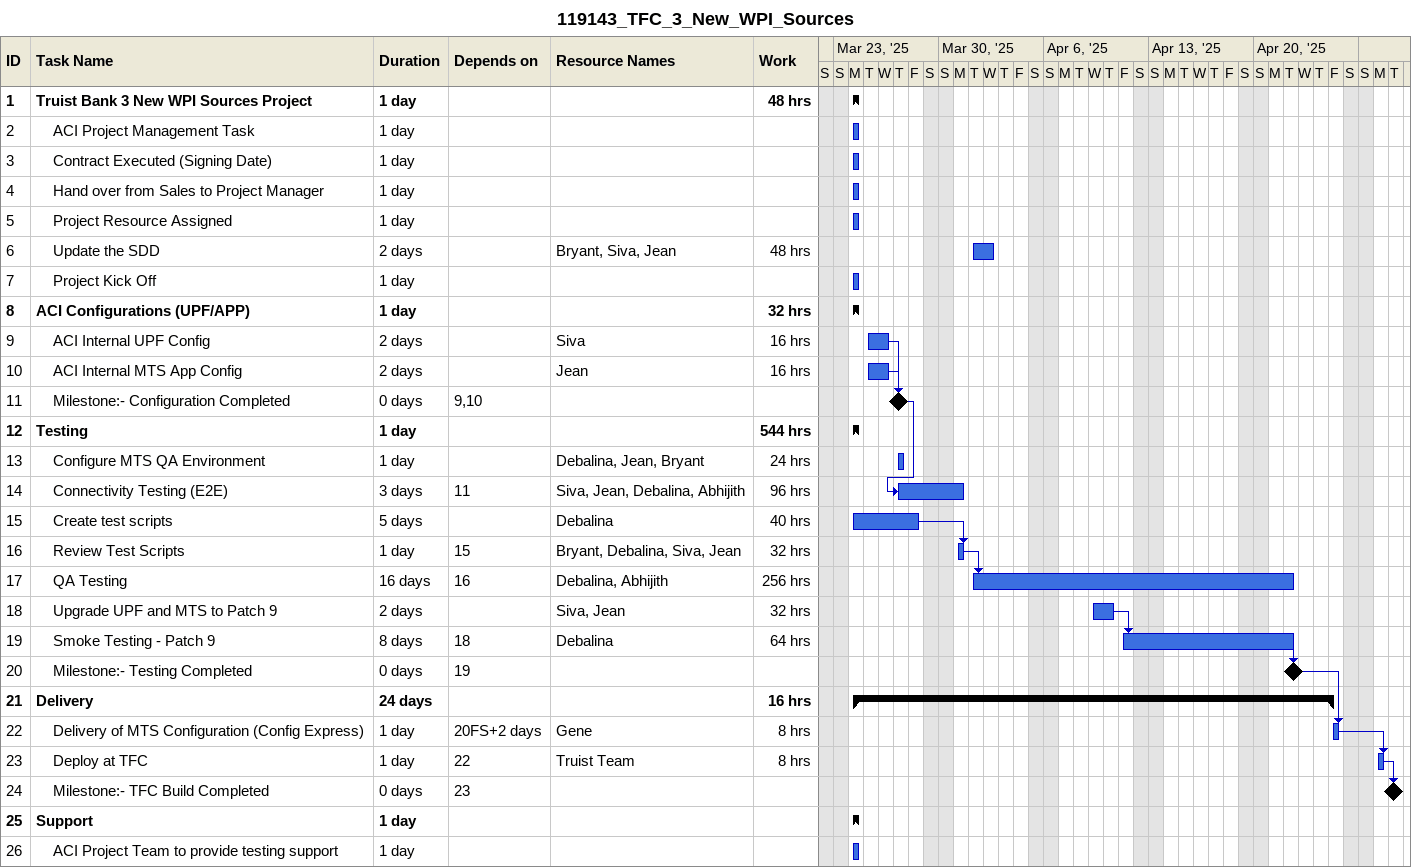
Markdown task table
119143_TFC_3_New_WPI_Sources

| ID | Level | Task | Duration | Start | Finish | Predecessors | Resources | Work (h) |
|---|---|---|---|---|---|---|---|---|
| 1 | 1 | **Truist Bank 3 New WPI Sources Project** | 1d | 2025-03-24 | 2025-03-24 |  |  | 48 |
| 2 | 2 | ACI Project Management Task | 1d | 2025-03-24 | 2025-03-24 |  |  |  |
| 3 | 2 | Contract Executed (Signing Date) | 1d | 2025-03-24 | 2025-03-24 |  |  |  |
| 4 | 2 | Hand over from Sales to Project Manager | 1d | 2025-03-24 | 2025-03-24 |  |  |  |
| 5 | 2 | Project Resource Assigned | 1d | 2025-03-24 | 2025-03-24 |  |  |  |
| 6 | 2 | Update the SDD | 2d | 2025-04-01 | 2025-04-02 |  | Bryant, Siva, Jean | 48 |
| 7 | 2 | Project Kick Off | 1d | 2025-03-24 | 2025-03-24 |  |  |  |
| 8 | 1 | **ACI Configurations (UPF/APP)** | 1d | 2025-03-24 | 2025-03-24 |  |  | 32 |
| 9 | 2 | ACI Internal UPF Config | 2d | 2025-03-25 | 2025-03-26 |  | Siva | 16 |
| 10 | 2 | ACI Internal MTS App Config | 2d | 2025-03-25 | 2025-03-26 |  | Jean | 16 |
| 11 | 2 | Milestone:- Configuration Completed | 0d | 2025-03-27 | 2025-03-27 | 9, 10 |  |  |
| 12 | 1 | **Testing** | 1d | 2025-03-24 | 2025-03-24 |  |  | 544 |
| 13 | 2 | Configure MTS QA Environment | 1d | 2025-03-27 | 2025-03-27 |  | Debalina, Jean, Bryant | 24 |
| 14 | 2 | Connectivity Testing (E2E) | 3d | 2025-03-27 | 2025-03-31 | 11 | Siva, Jean, Debalina, Abhijith | 96 |
| 15 | 2 | Create test scripts | 5d | 2025-03-24 | 2025-03-28 |  | Debalina | 40 |
| 16 | 2 | Review Test Scripts | 1d | 2025-03-31 | 2025-03-31 | 15 | Bryant, Debalina, Siva, Jean | 32 |
| 17 | 2 | QA Testing | 16d | 2025-04-01 | 2025-04-22 | 16 | Debalina, Abhijith | 256 |
| 18 | 2 | Upgrade UPF and MTS to Patch 9 | 2d | 2025-04-09 | 2025-04-10 |  | Siva, Jean | 32 |
| 19 | 2 | Smoke Testing - Patch 9 | 8d | 2025-04-11 | 2025-04-22 | 18 | Debalina | 64 |
| 20 | 2 | Milestone:- Testing Completed | 0d | 2025-04-22 | 2025-04-22 | 19 |  |  |
| 21 | 1 | **Delivery** | 24d | 2025-03-24 | 2025-04-25 |  |  | 16 |
| 22 | 2 | Delivery of MTS Configuration (Config Express) | 1d | 2025-04-25 | 2025-04-25 | 20FS+2d | Gene | 8 |
| 23 | 2 | Deploy at TFC | 1d | 2025-04-28 | 2025-04-28 | 22 | Truist Team | 8 |
| 24 | 2 | Milestone:- TFC Build Completed | 0d | 2025-04-29 | 2025-04-29 | 23 |  |  |
| 25 | 1 | **Support** | 1d | 2025-03-24 | 2025-03-24 |  |  |  |
| 26 | 2 | ACI Project Team to provide testing support | 1d | 2025-03-24 | 2025-03-24 |  |  |  |
